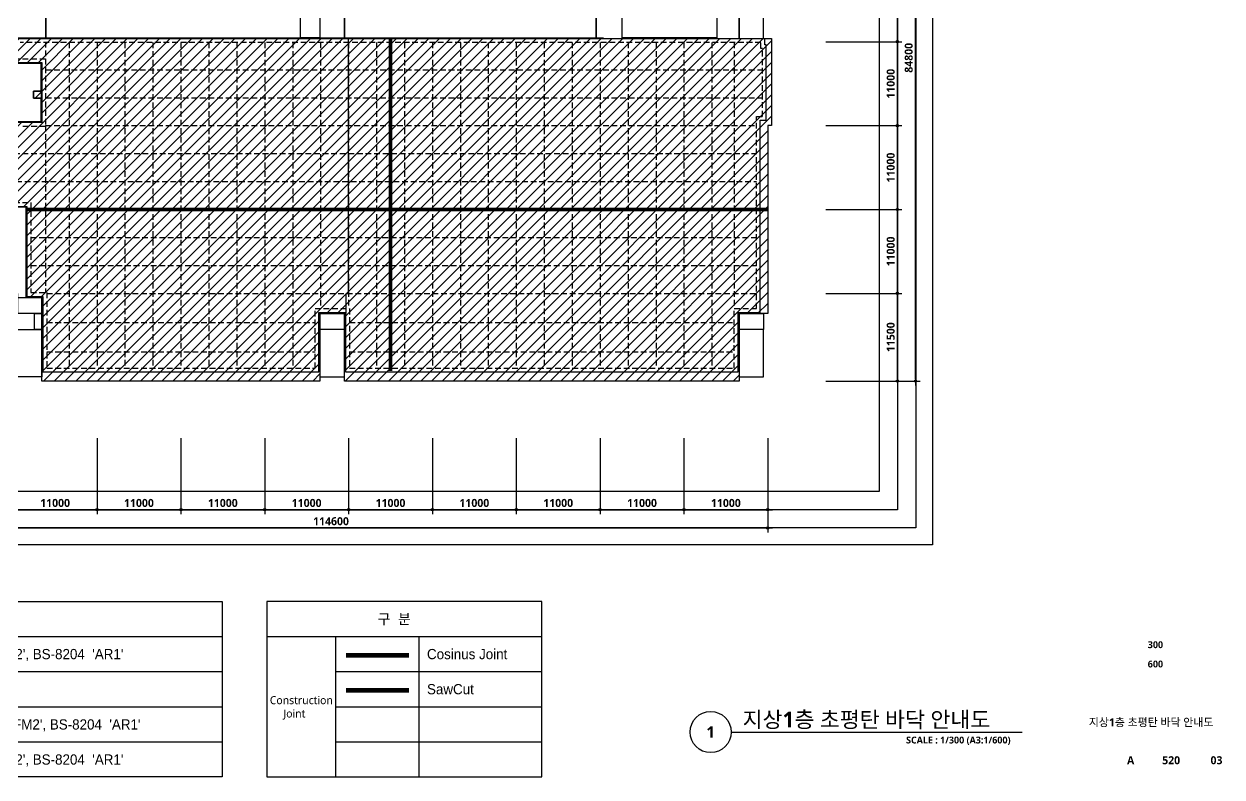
# Model space of a CAD drawing. Header units: millimetres. Extents: x -5354 to 997967, y -1313401 to 249081.
# Drawn here: x 336795 to 493975, y 5975 to 104754 of the extents above; entities that cross this region are included whole.
import ezdxf
from ezdxf.enums import TextEntityAlignment as Align

# ---------------------------------------------------------------- set-up
doc = ezdxf.new("R2010")
doc.units = ezdxf.units.MM
doc.header["$LTSCALE"] = 300
doc.header["$MEASUREMENT"] = 0
doc.header["$PDSIZE"] = -10
doc.linetypes.add('HIDDEN', pattern=[0.375, 0.25, -0.125])
doc.linetypes.add('HIDDENX2', pattern=[0.75, 0.5, -0.25])
doc.layers.get('0').update_dxf_attribs({"linetype": 'CONTINUOUS'})
doc.layers.get('Defpoints').update_dxf_attribs({"color": 153, "linetype": 'CONTINUOUS'})
for name, color, linetype in [('A-ANNO-TITL', 7, 'CONTINUOUS'), ('A-ST-AXIS-DIM', 7, 'CONTINUOUS'), ('AA-MARK', 2, 'CONTINUOUS'), ('AA-XXXX-TXT1', 2, 'CONTINUOUS'), ('ILDO_Area', 8, 'CONTINUOUS'), ('ILDO_Cosinus Joint', 20, 'CONTINUOUS'), ('SAWCUT', 20, 'HIDDEN')]:
    doc.layers.add(name, color=color, linetype=linetype)
doc.layers.add('Defpoint', color=161, linetype='CONTINUOUS', plot=False)
doc.layers.add('면적', color=210, linetype='CONTINUOUS', plot=False)
doc.styles.add('SH_대대리576', font='')
doc.styles.add('돋움', font='')
doc.styles.add('울릉도L', font='')
doc.styles.get('SH_대대리576').set_extended_font_data('NanumGothic', bold=True)
doc.styles.get('돋움').set_extended_font_data('Dotum')
doc.styles.get('울릉도L').set_extended_font_data('NanumGothic')
doc.dimstyles.new('SHP 600', dxfattribs={"dimscale": 300, "dimtxt": 3.5, "dimasz": 1, "dimexe": 2, "dimexo": 2, "dimgap": 1, "dimtad": 1, "dimdec": 0, "dimzin": 0, "dimdsep": 46, "dimtxsty": 'SH_대대리576', "dimblk": 'DIMDOT', "dimcen": 0.09, "dimclrt": 3, "dimadec": 0, "dimazin": 1, "dimtfac": 1, "dimtdec": 0, "dimtix": 1, "dimtmove": 2, "dimatfit": 0, "dimldrblk": 'DIMDOT', "dimfxl": 1, "dimtolj": 1, "dimtzin": 0, "dimarcsym": 0})

# ---------------------------------------------------------------- blocks, each defined once
blk = doc.blocks.new('*U21')
at = {"layer": 'A-ANNO-TITL'}
blk.add_line((0, 0), (6359, 0), dxfattribs=at)
blk.add_circle((-450, 0), 450, dxfattribs=at)
at = {"layer": 'AA-XXXX-TXT1', "style": 'SH_대대리576'}
blk.add_attdef('DWG.TITLE', (250, 100), '', height=350, dxfattribs=at)
at = {"layer": 'AA-XXXX-TXT1', "color": 7, "style": 'SH_대대리576'}
blk.add_attdef('NO1', text='', height=300, dxfattribs=at).set_placement((-450, 0), align=Align.MIDDLE)
at = {"layer": 'AA-XXXX-TXT1', "style": 'SH_대대리576'}
blk.add_attdef('SCALE', text='', height=150, dxfattribs=at).set_placement((6109, -100), align=Align.TOP_RIGHT)
blk = doc.blocks.new('G$C103DFDC3')
blk.add_line((92200, 51120, 103000), (95600, 51120))
at = {"layer": '면적'}
for points in [[(20000, 48025), (20000, 45000), (53400, 45000), (53400, 52620), (55950, 52620), (55950, 57000), (20000, 57000), (19450, 57000), (19450, 48025), (20000, 48025)], [(95600, 57500), (92200, 57500), (92200, 57000), (60200, 57000), (59150, 57000), (59150, 48025), (59150, 48025), (59150, 45000), (92200, 45000), (92200, 51120), (95600, 51120)], [(95600, 57500), (108000, 57500), (108000, 45000), (95600, 45000)], [(108000, 57500), (108000, 44925), (110950, 44925), (110950, 56450), (110900, 56450), (110900, 56600), (110900, 57500)], [(16250, 56450), (19450, 56450), (19450, 50250), (16250, 50250)], [(59150, 50250), (55950, 50250), (55950, 56450), (59150, 56450)], [(114150, 50250), (110950, 50250), (110950, 56450), (114150, 56450)], [(12900, 6550), (16250, 6550), (16250, 6750), (18500, 6750), (18500, 8850), (16250, 8850), (16250, 8800), (14800, 8800), (14800, 11500), (15200, 11500), (15200, 45000), (20000, 45000), (20000, 48025), (19450, 48025), (19450, 48150), (16250, 48150), (16250, 54100), (13100, 54100), (13100, 45600), (8525, 45600), (8525, 40100), (7400, 40100), (7400, 37200), (13100, 37200), (13100, 16300), (7600, 16300), (7600, 14300), (8600, 14300), (8600, 12900), (10100, 12900), (10100, 14300), (13100, 14300), (13100, 11200), (12900, 11200), (12900, 6550)], [(13100, 54100), (10100, 54100), (10100, 51420), (13100, 51420)], [(55950, 45025), (53400, 45025), (53400, 52620), (55950, 52620)], [(10100, 51420), (10100, 49500), (12210, 49500), (12210, 50270), (13100, 50270), (13100, 51420)], [(92200, 45000), (93100, 45000), (93100, 44925), (95600, 44925), (95600, 51120), (92200, 51120)], [(7200, 49500), (13100, 49500), (13100, 45600), (7200, 45600)], [(12210, 50270), (13100, 50270), (13100, 49500), (12210, 49500)], [(16250, 50250), (19450, 50250), (19450, 48150), (16250, 48150)], [(59150, 48150), (55950, 48150), (55950, 50250), (59150, 50250)], [(114150, 48150), (110950, 48150), (110950, 50250), (114150, 50250)], [(55950, 48150), (55950, 45025), (59150, 45025), (59150, 48025), (59150, 48025), (59150, 48150)], [(110950, 48150), (110950, 44925), (114150, 44925), (114150, 48025), (114150, 48025), (114150, 48150)], [(15200, 45000), (53400, 45000), (53400, 45025), (59150, 45025), (59150, 45000), (93100, 45000), (93100, 44925), (95600, 44925), (95600, 45000), (108000, 45000), (108000, 44925), (115200, 44925), (115200, 33500), (114700, 33500), (114700, 8850), (110950, 8850), (110950, 0), (59150, 0), (59150, 8850), (55950, 8850), (55950, 0), (19450, 0), (19450, 10950), (17400, 10950), (17400, 11500), (17400, 11500), (17400, 15800), (17400, 15800), (17400, 22800), (15200, 22800), (15200, 34000), (19355, 34000), (19355, 37125), (18355, 37125), (18355, 38025), (19355, 38025), (19355, 41675), (15200, 41675)], [(15200, 41675), (19355, 41675), (19355, 38025), (18355, 38025), (18355, 37125), (19355, 37125), (19355, 34000), (15200, 34000)], [(0, 20000), (0, 37200), (13100, 37200), (13100, 20000)], [(15200, 22800), (15200, 11500), (16250, 11500), (16250, 10950), (17400, 10950), (17400, 22725), (17400, 22800)], [(7600, 14300), (7600, 20000), (0, 20000), (0, 12850), (1900, 12850), (1900, 11200), (4700, 11200), (4700, 14300)], [(7600, 20000), (13100, 20000), (13100, 16300), (7600, 16300)], [(4700, 14300), (4700, 11200), (7600, 11200), (7600, 11600), (8600, 11600), (8600, 14300)], [(9500, 12900), (9500, 11200), (13100, 11200), (13100, 14300), (10100, 14300), (10100, 12900)], [(14800, 11500), (16250, 11500), (16250, 8800), (14800, 8800)], [(16250, 10950), (19450, 10950), (19450, 8850), (16250, 8850)], [(19450, 6750), (18500, 6750), (18500, 8850), (19450, 8850)], [(55950, 8850), (59150, 8850), (59150, 6750), (55950, 6750)], [(110950, 8850), (114150, 8850), (114150, 6750), (110950, 6750)], [(16250, 6750), (19450, 6750), (19450, 550), (16250, 550)], [(55950, 6750), (55950, 6750), (55950, 6750), (55950, 550), (59150, 550), (59150, 6750), (59150, 6750)], [(114150, 6750), (114150, 6750), (114150, 6750), (110950, 6750), (110950, 550), (114150, 550)]]:
    blk.add_lwpolyline(points, close=True, dxfattribs=at)
for points in [[(10100, 51420), (10100, 51420), (10100, 49500), (10100, 49500), (7200, 49500), (7200, 45600), (5200, 45600), (5200, 54100), (10100, 54100), (10100, 51420)], [(59150, 8850), (59400, 8850), (59400, 11500), (59700, 11500), (59700, 45000)]]:
    blk.add_lwpolyline(points, dxfattribs=at)
at = {"layer": '면적', "elevation": 103000}
blk.add_lwpolyline([(18355, 38025), (19355, 38025), (19355, 37125), (18355, 37125)], close=True, dxfattribs=at)
blk = doc.blocks.new('DIMDOT')
at = {"color": 0}
blk.add_line((-2, 0), (2, 0), dxfattribs=at)
for radius in [0.5, 0.25]:
    blk.add_circle((0, 0), radius, dxfattribs=at)
blk = doc.blocks.new('*D116')
at = {"layer": 'A-ST-AXIS-DIM', "color": 0, "lineweight": -2, "transparency": 16777216}
for p, q in [((319782, 50445), (319782, 38045)), ((434382, 50445), (434382, 38045)), ((320082, 38645), (434082, 38645))]:
    blk.add_line(p, q, dxfattribs=at)
at = {"layer": 'Defpoints', "color": 0, "transparency": 16777216}
for p in [(319782, 51045), (434382, 51045), (434382, 38645)]:
    blk.add_point(p, dxfattribs=at)
at = {"layer": 'A-ST-AXIS-DIM', "color": 0, "linetype": 'ByBlock', "lineweight": -2, "transparency": 16777216, "xscale": 300, "yscale": 300, "zscale": 300, "rotation": 180}
blk.add_blockref('DIMDOT', (319782, 38645), dxfattribs=at)
at = {"layer": 'A-ST-AXIS-DIM', "color": 0, "linetype": 'ByBlock', "lineweight": -2, "transparency": 16777216, "xscale": 300, "yscale": 300, "zscale": 300}
blk.add_blockref('DIMDOT', (434382, 38645), dxfattribs=at)
at = {"layer": 'A-ST-AXIS-DIM', "color": 3, "transparency": 16777216, "insert": (377082, 39524), "char_height": 1050, "attachment_point": 5, "style": 'SH_대대리576'}
blk.add_mtext('\\A1;114600', dxfattribs=at)
blk = doc.blocks.new('*D118')
at = {"layer": 'A-ST-AXIS-DIM', "color": 0, "lineweight": -2, "transparency": 16777216}
for p, q in [((335382, 50445), (335382, 40445)), ((346382, 50445), (346382, 40445)), ((335682, 41045), (346082, 41045))]:
    blk.add_line(p, q, dxfattribs=at)
at = {"layer": 'Defpoints', "color": 0, "transparency": 16777216}
for p in [(335382, 51045), (346382, 51045), (346382, 41045)]:
    blk.add_point(p, dxfattribs=at)
at = {"layer": 'A-ST-AXIS-DIM', "color": 0, "linetype": 'ByBlock', "lineweight": -2, "transparency": 16777216, "xscale": 300, "yscale": 300, "zscale": 300, "rotation": 180}
blk.add_blockref('DIMDOT', (335382, 41045), dxfattribs=at)
at = {"layer": 'A-ST-AXIS-DIM', "color": 0, "linetype": 'ByBlock', "lineweight": -2, "transparency": 16777216, "xscale": 300, "yscale": 300, "zscale": 300}
blk.add_blockref('DIMDOT', (346382, 41045), dxfattribs=at)
at = {"layer": 'A-ST-AXIS-DIM', "color": 3, "transparency": 16777216, "insert": (340882, 41921), "char_height": 1050, "attachment_point": 5, "style": 'SH_대대리576'}
blk.add_mtext('\\A1;11000', dxfattribs=at)
blk = doc.blocks.new('*D119')
at = {"layer": 'A-ST-AXIS-DIM', "color": 0, "lineweight": -2, "transparency": 16777216}
for p, q in [((346382, 50445), (346382, 40445)), ((357382, 50445), (357382, 40445)), ((346682, 41045), (357082, 41045))]:
    blk.add_line(p, q, dxfattribs=at)
at = {"layer": 'Defpoints', "color": 0, "transparency": 16777216}
for p in [(346382, 51045), (357382, 51045), (357382, 41045)]:
    blk.add_point(p, dxfattribs=at)
at = {"layer": 'A-ST-AXIS-DIM', "color": 0, "linetype": 'ByBlock', "lineweight": -2, "transparency": 16777216, "xscale": 300, "yscale": 300, "zscale": 300, "rotation": 180}
blk.add_blockref('DIMDOT', (346382, 41045), dxfattribs=at)
at = {"layer": 'A-ST-AXIS-DIM', "color": 0, "linetype": 'ByBlock', "lineweight": -2, "transparency": 16777216, "xscale": 300, "yscale": 300, "zscale": 300}
blk.add_blockref('DIMDOT', (357382, 41045), dxfattribs=at)
at = {"layer": 'A-ST-AXIS-DIM', "color": 3, "transparency": 16777216, "insert": (351882, 41921), "char_height": 1050, "attachment_point": 5, "style": 'SH_대대리576'}
blk.add_mtext('\\A1;11000', dxfattribs=at)
blk = doc.blocks.new('*D120')
at = {"layer": 'A-ST-AXIS-DIM', "color": 0, "lineweight": -2, "transparency": 16777216}
for p, q in [((357382, 50445), (357382, 40445)), ((368382, 50445), (368382, 40445)), ((357682, 41045), (368082, 41045))]:
    blk.add_line(p, q, dxfattribs=at)
at = {"layer": 'Defpoints', "color": 0, "transparency": 16777216}
for p in [(357382, 51045), (368382, 51045), (368382, 41045)]:
    blk.add_point(p, dxfattribs=at)
at = {"layer": 'A-ST-AXIS-DIM', "color": 0, "linetype": 'ByBlock', "lineweight": -2, "transparency": 16777216, "xscale": 300, "yscale": 300, "zscale": 300, "rotation": 180}
blk.add_blockref('DIMDOT', (357382, 41045), dxfattribs=at)
at = {"layer": 'A-ST-AXIS-DIM', "color": 0, "linetype": 'ByBlock', "lineweight": -2, "transparency": 16777216, "xscale": 300, "yscale": 300, "zscale": 300}
blk.add_blockref('DIMDOT', (368382, 41045), dxfattribs=at)
at = {"layer": 'A-ST-AXIS-DIM', "color": 3, "transparency": 16777216, "insert": (362882, 41921), "char_height": 1050, "attachment_point": 5, "style": 'SH_대대리576'}
blk.add_mtext('\\A1;11000', dxfattribs=at)
blk = doc.blocks.new('*D121')
at = {"layer": 'A-ST-AXIS-DIM', "color": 0, "lineweight": -2, "transparency": 16777216}
for p, q in [((368382, 50445), (368382, 40445)), ((379382, 50445), (379382, 40445)), ((368682, 41045), (379082, 41045))]:
    blk.add_line(p, q, dxfattribs=at)
at = {"layer": 'Defpoints', "color": 0, "transparency": 16777216}
for p in [(368382, 51045), (379382, 51045), (379382, 41045)]:
    blk.add_point(p, dxfattribs=at)
at = {"layer": 'A-ST-AXIS-DIM', "color": 0, "linetype": 'ByBlock', "lineweight": -2, "transparency": 16777216, "xscale": 300, "yscale": 300, "zscale": 300, "rotation": 180}
blk.add_blockref('DIMDOT', (368382, 41045), dxfattribs=at)
at = {"layer": 'A-ST-AXIS-DIM', "color": 0, "linetype": 'ByBlock', "lineweight": -2, "transparency": 16777216, "xscale": 300, "yscale": 300, "zscale": 300}
blk.add_blockref('DIMDOT', (379382, 41045), dxfattribs=at)
at = {"layer": 'A-ST-AXIS-DIM', "color": 3, "transparency": 16777216, "insert": (373882, 41921), "char_height": 1050, "attachment_point": 5, "style": 'SH_대대리576'}
blk.add_mtext('\\A1;11000', dxfattribs=at)
blk = doc.blocks.new('*D122')
at = {"layer": 'A-ST-AXIS-DIM', "color": 0, "lineweight": -2, "transparency": 16777216}
for p, q in [((379382, 50445), (379382, 40445)), ((390382, 50445), (390382, 40445)), ((379682, 41045), (390082, 41045))]:
    blk.add_line(p, q, dxfattribs=at)
at = {"layer": 'Defpoints', "color": 0, "transparency": 16777216}
for p in [(379382, 51045), (390382, 51045), (390382, 41045)]:
    blk.add_point(p, dxfattribs=at)
at = {"layer": 'A-ST-AXIS-DIM', "color": 0, "linetype": 'ByBlock', "lineweight": -2, "transparency": 16777216, "xscale": 300, "yscale": 300, "zscale": 300, "rotation": 180}
blk.add_blockref('DIMDOT', (379382, 41045), dxfattribs=at)
at = {"layer": 'A-ST-AXIS-DIM', "color": 0, "linetype": 'ByBlock', "lineweight": -2, "transparency": 16777216, "xscale": 300, "yscale": 300, "zscale": 300}
blk.add_blockref('DIMDOT', (390382, 41045), dxfattribs=at)
at = {"layer": 'A-ST-AXIS-DIM', "color": 3, "transparency": 16777216, "insert": (384882, 41921), "char_height": 1050, "attachment_point": 5, "style": 'SH_대대리576'}
blk.add_mtext('\\A1;11000', dxfattribs=at)
blk = doc.blocks.new('*D123')
at = {"layer": 'A-ST-AXIS-DIM', "color": 0, "lineweight": -2, "transparency": 16777216}
for p, q in [((390382, 50445), (390382, 40445)), ((401382, 50445), (401382, 40445)), ((390682, 41045), (401082, 41045))]:
    blk.add_line(p, q, dxfattribs=at)
at = {"layer": 'Defpoints', "color": 0, "transparency": 16777216}
for p in [(390382, 51045), (401382, 51045), (401382, 41045)]:
    blk.add_point(p, dxfattribs=at)
at = {"layer": 'A-ST-AXIS-DIM', "color": 0, "linetype": 'ByBlock', "lineweight": -2, "transparency": 16777216, "xscale": 300, "yscale": 300, "zscale": 300, "rotation": 180}
blk.add_blockref('DIMDOT', (390382, 41045), dxfattribs=at)
at = {"layer": 'A-ST-AXIS-DIM', "color": 0, "linetype": 'ByBlock', "lineweight": -2, "transparency": 16777216, "xscale": 300, "yscale": 300, "zscale": 300}
blk.add_blockref('DIMDOT', (401382, 41045), dxfattribs=at)
at = {"layer": 'A-ST-AXIS-DIM', "color": 3, "transparency": 16777216, "insert": (395882, 41921), "char_height": 1050, "attachment_point": 5, "style": 'SH_대대리576'}
blk.add_mtext('\\A1;11000', dxfattribs=at)
blk = doc.blocks.new('*D124')
at = {"layer": 'A-ST-AXIS-DIM', "color": 0, "lineweight": -2, "transparency": 16777216}
for p, q in [((401382, 50445), (401382, 40445)), ((412382, 50445), (412382, 40445)), ((401682, 41045), (412082, 41045))]:
    blk.add_line(p, q, dxfattribs=at)
at = {"layer": 'Defpoints', "color": 0, "transparency": 16777216}
for p in [(401382, 51045), (412382, 51045), (412382, 41045)]:
    blk.add_point(p, dxfattribs=at)
at = {"layer": 'A-ST-AXIS-DIM', "color": 0, "linetype": 'ByBlock', "lineweight": -2, "transparency": 16777216, "xscale": 300, "yscale": 300, "zscale": 300, "rotation": 180}
blk.add_blockref('DIMDOT', (401382, 41045), dxfattribs=at)
at = {"layer": 'A-ST-AXIS-DIM', "color": 0, "linetype": 'ByBlock', "lineweight": -2, "transparency": 16777216, "xscale": 300, "yscale": 300, "zscale": 300}
blk.add_blockref('DIMDOT', (412382, 41045), dxfattribs=at)
at = {"layer": 'A-ST-AXIS-DIM', "color": 3, "transparency": 16777216, "insert": (406882, 41921), "char_height": 1050, "attachment_point": 5, "style": 'SH_대대리576'}
blk.add_mtext('\\A1;11000', dxfattribs=at)
blk = doc.blocks.new('*D125')
at = {"layer": 'A-ST-AXIS-DIM', "color": 0, "lineweight": -2, "transparency": 16777216}
for p, q in [((412382, 50445), (412382, 40445)), ((423382, 50445), (423382, 40445)), ((412682, 41045), (423082, 41045))]:
    blk.add_line(p, q, dxfattribs=at)
at = {"layer": 'Defpoints', "color": 0, "transparency": 16777216}
for p in [(412382, 51045), (423382, 51045), (423382, 41045)]:
    blk.add_point(p, dxfattribs=at)
at = {"layer": 'A-ST-AXIS-DIM', "color": 0, "linetype": 'ByBlock', "lineweight": -2, "transparency": 16777216, "xscale": 300, "yscale": 300, "zscale": 300, "rotation": 180}
blk.add_blockref('DIMDOT', (412382, 41045), dxfattribs=at)
at = {"layer": 'A-ST-AXIS-DIM', "color": 0, "linetype": 'ByBlock', "lineweight": -2, "transparency": 16777216, "xscale": 300, "yscale": 300, "zscale": 300}
blk.add_blockref('DIMDOT', (423382, 41045), dxfattribs=at)
at = {"layer": 'A-ST-AXIS-DIM', "color": 3, "transparency": 16777216, "insert": (417882, 41921), "char_height": 1050, "attachment_point": 5, "style": 'SH_대대리576'}
blk.add_mtext('\\A1;11000', dxfattribs=at)
blk = doc.blocks.new('*D126')
at = {"layer": 'A-ST-AXIS-DIM', "color": 0, "lineweight": -2, "transparency": 16777216}
for p, q in [((423382, 50445), (423382, 40445)), ((434382, 50445), (434382, 40445)), ((423682, 41045), (434082, 41045))]:
    blk.add_line(p, q, dxfattribs=at)
at = {"layer": 'Defpoints', "color": 0, "transparency": 16777216}
for p in [(423382, 51045), (434382, 51045), (434382, 41045)]:
    blk.add_point(p, dxfattribs=at)
at = {"layer": 'A-ST-AXIS-DIM', "color": 0, "linetype": 'ByBlock', "lineweight": -2, "transparency": 16777216, "xscale": 300, "yscale": 300, "zscale": 300, "rotation": 180}
blk.add_blockref('DIMDOT', (423382, 41045), dxfattribs=at)
at = {"layer": 'A-ST-AXIS-DIM', "color": 0, "linetype": 'ByBlock', "lineweight": -2, "transparency": 16777216, "xscale": 300, "yscale": 300, "zscale": 300}
blk.add_blockref('DIMDOT', (434382, 41045), dxfattribs=at)
at = {"layer": 'A-ST-AXIS-DIM', "color": 3, "transparency": 16777216, "insert": (428882, 41921), "char_height": 1050, "attachment_point": 5, "style": 'SH_대대리576'}
blk.add_mtext('\\A1;11000', dxfattribs=at)
blk = doc.blocks.new('*D127')
at = {"layer": 'A-ST-AXIS-DIM', "color": 0, "lineweight": -2, "transparency": 16777216}
for p, q in [((441982, 142716), (454357, 142716)), ((453757, 58216), (453757, 142416)), ((441982, 57916), (454357, 57916))]:
    blk.add_line(p, q, dxfattribs=at)
at = {"layer": 'Defpoints', "color": 0, "transparency": 16777216}
for p in [(441382, 142716), (453757, 142716), (441382, 57916)]:
    blk.add_point(p, dxfattribs=at)
at = {"layer": 'A-ST-AXIS-DIM', "color": 0, "linetype": 'ByBlock', "lineweight": -2, "transparency": 16777216, "xscale": 300, "yscale": 300, "zscale": 300}
for p, rotation in [((453757, 142716), 90), ((453757, 57916), 270)]:
    blk.add_blockref('DIMDOT', p, dxfattribs=dict(at, rotation=rotation))
at = {"layer": 'A-ST-AXIS-DIM', "color": 3, "transparency": 16777216, "insert": (452877, 100316), "char_height": 1050, "attachment_point": 5, "rotation": 90, "style": 'SH_대대리576'}
blk.add_mtext('\\A1;84800', dxfattribs=at)
blk = doc.blocks.new('*D128')
at = {"layer": 'A-ST-AXIS-DIM', "color": 0, "lineweight": -2, "transparency": 16777216}
for p, q in [((441982, 69416), (451982, 69416)), ((451382, 58216), (451382, 69116)), ((441982, 57916), (451982, 57916))]:
    blk.add_line(p, q, dxfattribs=at)
at = {"layer": 'Defpoints', "color": 0, "transparency": 16777216}
for p in [(441382, 69416), (451382, 69416), (441382, 57916)]:
    blk.add_point(p, dxfattribs=at)
at = {"layer": 'A-ST-AXIS-DIM', "color": 0, "linetype": 'ByBlock', "lineweight": -2, "transparency": 16777216, "xscale": 300, "yscale": 300, "zscale": 300}
for p, rotation in [((451382, 69416), 90), ((451382, 57916), 270)]:
    blk.add_blockref('DIMDOT', p, dxfattribs=dict(at, rotation=rotation))
at = {"layer": 'A-ST-AXIS-DIM', "color": 3, "transparency": 16777216, "insert": (450505, 63666), "char_height": 1050, "attachment_point": 5, "rotation": 90, "style": 'SH_대대리576'}
blk.add_mtext('\\A1;11500', dxfattribs=at)
blk = doc.blocks.new('*D129')
at = {"layer": 'A-ST-AXIS-DIM', "color": 0, "lineweight": -2, "transparency": 16777216}
for p, q in [((441982, 80416), (451982, 80416)), ((451382, 69716), (451382, 80116)), ((441982, 69416), (451982, 69416))]:
    blk.add_line(p, q, dxfattribs=at)
at = {"layer": 'Defpoints', "color": 0, "transparency": 16777216}
for p in [(441382, 80416), (451382, 80416), (441382, 69416)]:
    blk.add_point(p, dxfattribs=at)
at = {"layer": 'A-ST-AXIS-DIM', "color": 0, "linetype": 'ByBlock', "lineweight": -2, "transparency": 16777216, "xscale": 300, "yscale": 300, "zscale": 300}
for p, rotation in [((451382, 80416), 90), ((451382, 69416), 270)]:
    blk.add_blockref('DIMDOT', p, dxfattribs=dict(at, rotation=rotation))
at = {"layer": 'A-ST-AXIS-DIM', "color": 3, "transparency": 16777216, "insert": (450506, 74916), "char_height": 1050, "attachment_point": 5, "rotation": 90, "style": 'SH_대대리576'}
blk.add_mtext('\\A1;11000', dxfattribs=at)
blk = doc.blocks.new('*D130')
at = {"layer": 'A-ST-AXIS-DIM', "color": 0, "lineweight": -2, "transparency": 16777216}
for p, q in [((441982, 91416), (451982, 91416)), ((451382, 80716), (451382, 91116)), ((441982, 80416), (451982, 80416))]:
    blk.add_line(p, q, dxfattribs=at)
at = {"layer": 'Defpoints', "color": 0, "transparency": 16777216}
for p in [(441382, 91416), (451382, 91416), (441382, 80416)]:
    blk.add_point(p, dxfattribs=at)
at = {"layer": 'A-ST-AXIS-DIM', "color": 0, "linetype": 'ByBlock', "lineweight": -2, "transparency": 16777216, "xscale": 300, "yscale": 300, "zscale": 300}
for p, rotation in [((451382, 91416), 90), ((451382, 80416), 270)]:
    blk.add_blockref('DIMDOT', p, dxfattribs=dict(at, rotation=rotation))
at = {"layer": 'A-ST-AXIS-DIM', "color": 3, "transparency": 16777216, "insert": (450506, 85916), "char_height": 1050, "attachment_point": 5, "rotation": 90, "style": 'SH_대대리576'}
blk.add_mtext('\\A1;11000', dxfattribs=at)
blk = doc.blocks.new('*D131')
at = {"layer": 'A-ST-AXIS-DIM', "color": 0, "lineweight": -2, "transparency": 16777216}
for p, q in [((441982, 102416), (451982, 102416)), ((451382, 91716), (451382, 102116)), ((441982, 91416), (451982, 91416))]:
    blk.add_line(p, q, dxfattribs=at)
at = {"layer": 'Defpoints', "color": 0, "transparency": 16777216}
for p in [(441382, 102416), (451382, 102416), (441382, 91416)]:
    blk.add_point(p, dxfattribs=at)
at = {"layer": 'A-ST-AXIS-DIM', "color": 0, "linetype": 'ByBlock', "lineweight": -2, "transparency": 16777216, "xscale": 300, "yscale": 300, "zscale": 300}
for p, rotation in [((451382, 102416), 90), ((451382, 91416), 270)]:
    blk.add_blockref('DIMDOT', p, dxfattribs=dict(at, rotation=rotation))
at = {"layer": 'A-ST-AXIS-DIM', "color": 3, "transparency": 16777216, "insert": (450506, 96916), "char_height": 1050, "attachment_point": 5, "rotation": 90, "style": 'SH_대대리576'}
blk.add_mtext('\\A1;11000', dxfattribs=at)
blk = doc.blocks.new('*D132')
at = {"layer": 'A-ST-AXIS-DIM', "color": 0, "lineweight": -2, "transparency": 16777216}
for p, q in [((441982, 114916), (451982, 114916)), ((451382, 102716), (451382, 114616)), ((441982, 102416), (451982, 102416))]:
    blk.add_line(p, q, dxfattribs=at)
at = {"layer": 'Defpoints', "color": 0, "transparency": 16777216}
for p in [(441382, 114916), (451382, 114916), (441382, 102416)]:
    blk.add_point(p, dxfattribs=at)
at = {"layer": 'A-ST-AXIS-DIM', "color": 0, "linetype": 'ByBlock', "lineweight": -2, "transparency": 16777216, "xscale": 300, "yscale": 300, "zscale": 300}
for p, rotation in [((451382, 114916), 90), ((451382, 102416), 270)]:
    blk.add_blockref('DIMDOT', p, dxfattribs=dict(at, rotation=rotation))
at = {"layer": 'A-ST-AXIS-DIM', "color": 3, "transparency": 16777216, "insert": (450503, 108666), "char_height": 1050, "attachment_point": 5, "rotation": 90, "style": 'SH_대대리576'}
blk.add_mtext('\\A1;12500', dxfattribs=at)
blk = doc.blocks.new('1231231')
h = blk.add_hatch()
h.set_pattern_fill('CROSS', color=5, scale=2048, style=0)
h.set_pattern_definition([(0, (68504.6, -40653.1), (512, 512), [256, -768]), (90, (68632.6, -40781.1), (-512, 512), [256, -768])])
h.paths.add_polyline_path([(87647, -71687), (73731, -71687), (73731, -76287), (87647, -76287)])
at = {"layer": 'ILDO_Area'}
h = blk.add_hatch(dxfattribs=at)
h.set_pattern_fill('ANSI31', color=5, scale=153.35424)
h.set_pattern_definition([(45, (-12199859, 1936921.56), (-344.290088, 344.290088), [])])
h.paths.add_polyline_path([(87647, -62461), (73731, -62461), (73731, -67061), (87647, -67061)])
h = blk.add_hatch(dxfattribs=at)
h.set_pattern_fill('HONEY', color=5, scale=3276.8, style=0)
h.set_pattern_definition([(0, (68504.6, -40653.1), (614.4, 354.724), [409.6, -819.2]), (120, (68504.6, -40653.1), (-614.4, 354.724), [409.6, -819.2]), (60, (68504.6, -40653.1), (1e-13, 709.448), [-819.2, 409.6])])
h.paths.add_polyline_path([(87647, -67086), (73731, -67086), (73731, -71687), (87647, -71687)])
h = blk.add_hatch(dxfattribs=at)
h.set_pattern_fill('AR-HBONE', color=5, scale=122.88, style=0)
h.set_pattern_definition([(45, (68504.6, -40653.1), (5e-14, 695.114), [1474.56, -491.52]), (135, (68852.17, -40305.53), (5e-14, 695.114), [1474.56, -491.52])])
h.paths.add_polyline_path([(87647, -76287), (73731, -76287), (73731, -80888), (87647, -80888)])
for p, q in [((64643, -62461), (169461, -62461)), ((73731, -62436), (73731, -80863)), ((87927, -62436), (87927, -80863)), ((175297, -62461), (211370, -62461)), ((73731, -67061), (169461, -67061)), ((184314, -67061), (211370, -67061)), ((73731, -71662), (169461, -71662)), ((184314, -71662), (211370, -71662)), ((73731, -76263), (169461, -76263)), ((184314, -76263), (211370, -76263))]:
    blk.add_line(p, q)
for points in [[(64643, -57860), (169461, -57860), (169461, -80863), (64643, -80863), (64643, -57860)], [(211370, -80863), (211370, -57860), (175297, -57860), (175297, -80863), (211370, -80863)], [(184314, -62461), (184314, -80863)], [(195262, -62461), (195262, -80863)]]:
    blk.add_lwpolyline(points)
at = {"layer": 'ILDO_Area', "color": 6, "const_width": 613}
blk.add_lwpolyline([(185670, -64928), (193936, -64928)], dxfattribs=at)
at = {"layer": 'SAWCUT', "linetype": 'HIDDENX2', "ltscale": 5, "const_width": 613}
blk.add_lwpolyline([(185670, -69529), (193936, -69529)], dxfattribs=at)
at = {"layer": 'ILDO_Area', "color": 3, "style": '돋움'}
for s, height, p in [('■ 범  례', 2000, (64527, -55343)), ("CFS / 초평탄콘크리트 / 액상하드너(Ashford Formula) / TR-34 3rd 'FM2', BS-8204  'AR1' ", 1341.85, (88797, -64761)), ('Cosinus Joint', 1341.85, (196314, -64761)), ('SFRC / 지내력 조건에 따라 슬라브 두께 및 강섬유 혼입량 추후 지정', 1341.85, (88797, -69386)), ('SawCut', 1341.8, (196314, -69362)), ("PC_DF / 초평탄콘크리트 / 액상하드너(Ashford Formula) / TR-34 3rd 'FM2', BS-8204  'AR1' ", 1341.85, (88797, -73987)), ("DFS / 초평탄콘크리트 / 액상하드너(Ashford Formula) / TR-34 3rd 'FM2', BS-8204  'AR1' ", 1341.85, (88797, -78588))]:
    blk.add_text(s, height=height, dxfattribs=at).set_placement(p, align=Align.MIDDLE_LEFT)
for s, p in [('구  분', (115195, -60161)), ('구  분', (192018, -60156)), ('바닥', (69278, -71577))]:
    blk.add_text(s, height=1341.8, dxfattribs=at).set_placement(p, align=Align.MIDDLE_CENTER)
at = {"layer": 'ILDO_Area', "color": 3, "insert": (175692, -70282), "char_height": 1050, "attachment_point": 1, "style": '울릉도L'}
blk.add_mtext_dynamic_manual_height_columns('Construction\\P     Joint', width=11869.22, gutter_width=5000, heights=[0], dxfattribs=at)

msp = doc.modelspace()

# ---------------------------------------------------------------- hatches: boundary and pattern name
at = {"layer": 'ILDO_Area', "transparency": 33554687}
h = msp.add_hatch(dxfattribs=at)
h.set_pattern_fill('ANSI31', color=5, scale=8000)
h.paths.add_polyline_path([(334881.8, 102916.3), (373081.8, 102916.3), (373081.8, 102941.3), (378831.8, 102941.3), (378831.8, 102916.3), (412781.8, 102916.3), (412781.8, 102841.3), (415281.8, 102841.3), (415281.8, 102916.3), (427681.8, 102916.3), (427681.8, 102841.3), (434881.8, 102841.3), (434881.8, 91416.3), (434381.8, 91416.3), (434381.8, 66766.3), (430631.8, 66766.3), (430631.8, 57916.3), (378831.8, 57916.3), (378831.8, 66766.3), (375631.8, 66766.3), (375631.8, 57916.3), (339131.8, 57916.3), (339131.8, 68866.3), (337081.8, 68866.3), (337081.8, 69416.3), (337081.8, 69416.3), (337081.8, 73716.3), (337081.8, 73716.3), (337081.8, 80716.3), (334881.8, 80716.3), (334881.8, 91916.3), (339036.8, 91916.3), (339036.8, 95041.3), (338036.8, 95041.3), (338036.8, 95941.3), (339036.8, 95941.3), (339036.8, 99591.3), (334881.8, 99591.3)])

# ---------------------------------------------------------------- linework, layer by layer
at = {"layer": 'AA-MARK', "ltscale": 5, "elevation": 103000}
for points in [[(337181.8, 80695.3), (337181.8, 69016.3), (339281.8, 69016.3), (339281.8, 59116.3), (375481.8, 59116.3), (375481.8, 66916.3), (378981.8, 66916.3), (378981.8, 59116.3), (430481.8, 59116.3), (430481.8, 66916.3), (433381.8, 66916.3), (433381.8, 92116.3), (434181.8, 92116.3), (434181.8, 102016.3), (433981.8, 102016.3), (433981.8, 102816.3), (335781.8, 102816.3)], [(334981.8, 99691.3), (339136.8, 99691.3), (339136.8, 91816.3), (335781.8, 91816.3)], [(334981.8, 80816.3), (337181.8, 80816.3)], [(337181.8, 80816.3), (337181.8, 80705.7)]]:
    msp.add_lwpolyline(points, dxfattribs=at)
at = {"layer": 'Defpoint'}
for points in [[(455981.8, 36444.9), (284781.8, 36444.9), (284781.8, 165016.3), (455981.8, 165016.3)], [(453781.8, 38644.9), (286981.8, 38644.9), (286981.8, 162816.3), (453781.8, 162816.3)], [(451381.8, 41044.9), (289381.8, 41044.9), (289381.8, 160416.3), (451381.8, 160416.3)], [(448981.8, 43444.9), (291781.8, 43444.9), (291781.8, 158016.3), (448981.8, 158016.3)]]:
    msp.add_lwpolyline(points, close=True, dxfattribs=at)
at = {"layer": 'ILDO_Cosinus Joint', "const_width": 500}
msp.add_lwpolyline([(384881.8, 102916.3), (384881.8, 59216.3)], dxfattribs=at)
at = {"layer": 'ILDO_Cosinus Joint', "const_width": 500, "elevation": 103000}
msp.add_lwpolyline([(434381.8, 80416.3), (337181.8, 80416.3)], dxfattribs=at)
at = {"layer": 'SAWCUT', "linetype": 'HIDDENX2', "ltscale": 5, "elevation": 103000}
for points in [[(335481.8, 81316.3), (337681.8, 81316.3), (337681.8, 69516.3), (339781.8, 69516.3), (339781.8, 59616.3), (374981.8, 59616.3), (374981.8, 67416.3), (379481.8, 67416.3), (379481.8, 59616.3), (429981.8, 59616.3), (429981.8, 67416.3), (432881.8, 67416.3), (432881.8, 92616.3), (433681.8, 92616.3), (433681.8, 101516.3), (433481.8, 101516.3), (433481.8, 102316.3), (336281.8, 102316.3)], [(429981.8, 102316.3), (429981.8, 67416.3)], [(335481.8, 100191.3), (339636.8, 100191.3), (339636.8, 91316.3), (336281.8, 91316.3)]]:
    msp.add_lwpolyline(points, dxfattribs=at)
at = {"layer": 'SAWCUT', "linetype": 'HIDDENX2', "ltscale": 5}
for points in [[(339636.8, 102416.3), (339636.8, 100291.3)], [(342714.8, 102316.3), (342714.8, 59616.3)], [(346381.8, 102316.3), (346381.8, 59616.3)], [(350048.8, 102316.3), (350048.8, 59616.3)], [(353715.8, 102316.3), (353715.8, 59616.3)], [(357381.8, 102316.3), (357381.8, 59616.3)], [(361048.8, 102316.3), (361048.8, 59616.3)], [(364715.8, 102316.3), (364715.8, 59616.3)], [(368381.8, 102316.3), (368381.8, 59616.3)], [(372048.8, 102316.3), (372048.8, 59616.3)], [(375715.8, 102316.3), (375715.8, 67416.3)], [(379381.8, 102316.3), (379381.8, 67416.3)], [(383048.8, 102316.3), (383048.8, 59616.3)], [(386715.8, 102316.3), (386715.8, 59616.3)], [(390381.8, 102316.3), (390381.8, 59616.3)], [(394048.8, 102316.3), (394048.8, 59616.3)], [(397715.8, 102316.3), (397715.8, 59616.3)], [(401381.8, 102316.3), (401381.8, 59616.3)], [(405048.8, 102316.3), (405048.8, 59616.3)], [(408715.8, 102316.3), (408715.8, 59616.3)], [(412381.8, 102316.3), (412381.8, 59616.3)], [(416048.8, 102316.3), (416048.8, 59616.3)], [(419715.8, 102316.3), (419715.8, 59616.3)], [(423381.8, 102316.3), (423381.8, 59616.3)], [(427048.8, 102316.3), (427048.8, 59616.3)], [(339636.8, 98749.3), (433681.8, 98749.3)], [(339636.8, 95082.3), (433681.8, 95082.3)], [(339636.8, 91416.3), (339636.8, 69616.3)], [(339636.8, 91416.3), (432881.8, 91416.3)], [(335481.8, 87749.3), (432881.8, 87749.3)], [(335781.8, 84082.3), (432881.8, 84082.3)], [(337681.8, 80416.3), (432881.8, 80416.3)], [(337681.8, 76749.3), (432881.8, 76749.3)], [(337681.8, 73082.3), (432881.8, 73082.3)], [(339781.8, 69416.3), (432881.8, 69416.3)], [(339781.8, 65583.3), (374981.8, 65583.3)], [(379481.8, 65583.3), (429981.8, 65583.3)], [(339781.8, 61750.3), (374981.8, 61750.3)], [(379481.8, 61750.3), (429981.8, 61750.3)]]:
    msp.add_lwpolyline(points, dxfattribs=at)

# ---------------------------------------------------------------- block references
for name, p in [('G$C103DFDC3', (319681.8, 57916.3)), ('1231231', (193356.6, 86863.4))]:
    msp.add_blockref(name, p)
ref = msp.add_blockref('*U21', (429581.4, 11877.9), dxfattribs=dict(xscale=6, yscale=6, zscale=6))
ref.add_attrib('SCALE', 'SCALE : 1/300 (A3:1/600)', dxfattribs={"layer": 'A-ANNO-TITL', "height": 900, "style": 'SH_대대리576'}).set_placement((466233, 11277.9), align=Align.TOP_RIGHT)
ref.add_attrib('DWG.TITLE', '지상1층 초평탄 바닥 안내도', (431081.4, 12477.9), dxfattribs={"layer": 'A-ANNO-TITL', "height": 2087.447, "style": 'SH_대대리576'})
ref.add_attrib('NO1', '1', dxfattribs={"layer": 'A-ANNO-TITL', "color": 7, "height": 1500, "style": 'SH_대대리576'}).set_placement((426881.4, 11877.9), align=Align.MIDDLE)

# ---------------------------------------------------------------- texts
at = {"layer": 'A-ANNO-TITL', "style": 'SH_대대리576'}
for s, height, p in [('300', 900, (485235.5, 23333.4)), ('600', 900, (485235.5, 20800.2)), ('지상1층 초평탄 바닥 안내도', 1050, (484670.3, 13191.8)), ('A', 1050, (481987.6, 8181.3)), ('520', 1050, (487300.8, 8181.3)), ('03', 1050, (493247.3, 8181.3))]:
    msp.add_text(s, height=height, dxfattribs=at).set_placement(p, align=Align.MIDDLE)

# ---------------------------------------------------------------- dimensions: what is measured, and where the dimension line sits
at = {"layer": 'A-ST-AXIS-DIM'}
for base, p1, p2, angle, picture, middle in [((453756.8, 142716.3), (441381.8, 57916.3), (441381.8, 142716.3), 270, '*D127', (452877.4, 100316.3)), ((451381.8, 114916.3), (441381.8, 102416.3), (441381.8, 114916.3), 270, '*D132', (450503.1, 108666.3)), ((451381.8, 102416.3), (441381.8, 91416.3), (441381.8, 102416.3), 270, '*D131', (450506.1, 96916.3)), ((451381.8, 91416.3), (441381.8, 80416.3), (441381.8, 91416.3), 270, '*D130', (450506.1, 85916.3)), ((451381.8, 80416.3), (441381.8, 69416.3), (441381.8, 80416.3), 270, '*D129', (450506.1, 74916.3)), ((451381.8, 69416.3), (441381.8, 57916.3), (441381.8, 69416.3), 270, '*D128', (450504.6, 63666.3)), ((434381.8, 38644.9), (319781.8, 51044.9), (434381.8, 51044.9), 180, '*D116', (377081.8, 39524.3)), ((346381.8, 41044.9), (335381.8, 51044.9), (346381.8, 51044.9), 180, '*D118', (340881.8, 41920.6)), ((357381.8, 41044.9), (346381.8, 51044.9), (357381.8, 51044.9), 180, '*D119', (351881.8, 41920.6)), ((368381.8, 41044.9), (357381.8, 51044.9), (368381.8, 51044.9), 180, '*D120', (362881.8, 41920.6)), ((379381.8, 41044.9), (368381.8, 51044.9), (379381.8, 51044.9), 180, '*D121', (373881.8, 41920.6)), ((390381.8, 41044.9), (379381.8, 51044.9), (390381.8, 51044.9), 180, '*D122', (384881.8, 41920.6)), ((401381.8, 41044.9), (390381.8, 51044.9), (401381.8, 51044.9), 180, '*D123', (395881.8, 41920.6)), ((412381.8, 41044.9), (401381.8, 51044.9), (412381.8, 51044.9), 180, '*D124', (406881.8, 41920.6)), ((423381.8, 41044.9), (412381.8, 51044.9), (423381.8, 51044.9), 180, '*D125', (417881.8, 41920.6)), ((434381.8, 41044.9), (423381.8, 51044.9), (434381.8, 51044.9), 180, '*D126', (428881.8, 41920.6))]:
    dim = msp.add_linear_dim(base=base, p1=p1, p2=p2, angle=angle, dimstyle='SHP 600', dxfattribs=at)
    dim.commit()
    dim.dimension.update_dxf_attribs({"geometry": picture, "text_midpoint": middle})

doc.saveas('drawing.dxf')
